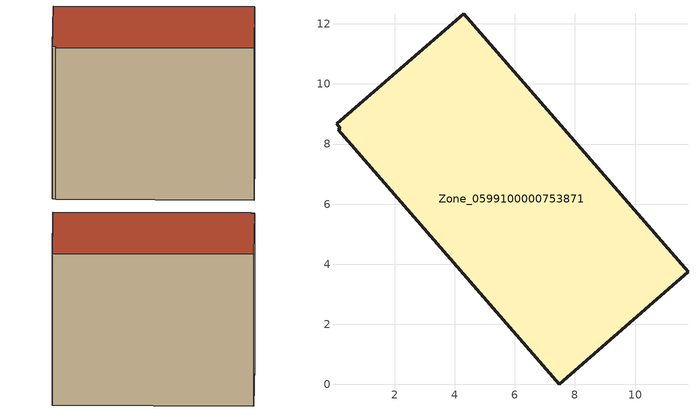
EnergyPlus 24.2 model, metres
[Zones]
Zone_0599100000753871
 floor ground (C_G): 0.19,8.53 0.06,8.67 4.29,12.34 11.76,3.75 7.48,0 0.12,8.47 z0
 wall outside (C_F): 11.76,3.75 4.29,12.34 0.06,8.67 0.19,8.53 0.12,8.47 7.48,0 11.76,3.75 z0:9.41
 roof outside (C_R): 0.06,8.67 0.19,8.53 0.12,8.47 7.48,0 11.76,3.75 4.29,12.34 z9.41
[BUILDING]
Pand.0599100000753871: North Axis=0; Terrain=City; Loads Convergence Tolerance Value=0.04; Temperature Convergence Tolerance Value=0.4; Solar Distribution=FullExterior; Maximum Number of Warmup Days=25; Minimum Number of Warmup Days=1
[Site:Location]
Rotterdam.The.Hague.AP_ZH_NLD Design_Conditions: Latitude=51.96; Longitude=4.45; Time Zone=1; Elevation=-4.5
[SITE:GROUNDTEMPERATURE:BUILDINGSURFACE]
18, 18, 18, 18, 18, 18, 18, 18, 18, 18, 18, 18
[MATERIAL] Thermal Absorptance=0.9; Solar Absorptance=0.7; Visible Absorptance=0.7
Name | Roughness | Thickness | Conductivity | Density | Specific Heat
G.TI.2006-2014 | MediumSmooth | 0.15 | 0.06 | 540 | 1210
F.TI.2006-2014 | Rough | 0.3 | 0.12 | 1920 | 840
R.TI.2006-2014 | MediumRough | 0.2 | 0.08 | 1500 | 1000
[CONSTRUCTION]
C_G: G.TI.2006-2014
C_F: F.TI.2006-2014
C_R: R.TI.2006-2014
[ZONE]
Zone_0599100000753871: Type=1; Multiplier=1; Ceiling Height=Autocalculate; Volume=Autocalculate; Floor Area=autocalculate; Part of Total Floor Area=Yes
[ZONEINFILTRATION:DESIGNFLOWRATE]
Infil_Zone_0599100000753871: Zone or ZoneList or Space or SpaceList=Zone_0599100000753871; Schedule=AlwaysOn; Design Flow Rate Calculation Method=Flow/Area; Flow Rate per Floor Area=0.0015; Constant Term Coefficient=1; Temperature Term Coefficient=0; Velocity Term Coefficient=0; Velocity Squared Term Coefficient=0
[HVACTEMPLATE:ZONE:IDEALLOADSAIRSYSTEM]
Zone_0599100000753871: Maximum Heating Supply Air Temperature=50; Minimum Cooling Supply Air Temperature=13; Maximum Heating Supply Air Humidity Ratio=0.0156; Minimum Cooling Supply Air Humidity Ratio=0.0077; Heating Limit=NoLimit; Cooling Limit=NoLimit; Dehumidification Control Type=ConstantSensibleHeatRatio; Cooling Sensible Heat Ratio=0.7; Dehumidification Setpoint=60; Humidification Control Type=None; Humidification Setpoint=30; Outdoor Air Method=None; Outdoor Air Flow Rate per Person=0.00944; Outdoor Air Flow Rate per Zone Floor Area=0; Outdoor Air Flow Rate per Zone=0; Demand Controlled Ventilation Type=None; Outdoor Air Economizer Type=NoEconomizer; Heat Recovery Type=None; Sensible Heat Recovery Effectiveness=0.7; Latent Heat Recovery Effectiveness=0.65
[ZONECONTROL:THERMOSTAT]
ThermostatControl_Zone_0599100000753871: Zone or ZoneList=Zone_0599100000753871; Control Type Schedule=DualSetpointControlType; Control 1=Thermostat_Zone_0599100000753871; Temperature Difference Between Cutout And Setpoint=0
[THERMOSTATSETPOINT:DUALSETPOINT]
Thermostat_Zone_0599100000753871: Heating Setpoint Temperature Schedule=HeatingSetpoint_Zone_0599100000753871; Cooling Setpoint Temperature Schedule=CoolingSetpoint_Zone_0599100000753871
[SCHEDULE:COMPACT]
HeatingSetpoint_Zone_0599100000753871: Through: 12/31, For: AllDays, Until: 24:00, 21
CoolingSetpoint_Zone_0599100000753871: Through: 12/31, For: AllDays, Until: 24:00, 24
DualSetpointControlType: Through: 12/31, For: AllDays, Until: 24:00, 4
AlwaysOn: Through: 12/31, For: AllDays, Until: 24:00, 1
